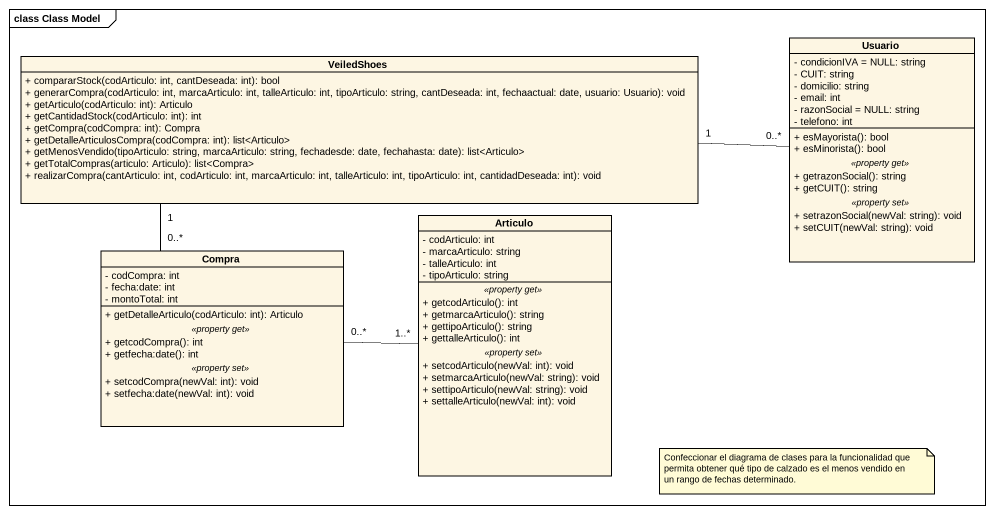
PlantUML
@startuml
mainframe class Class Model
hide circle
hide empty members
skinparam classAttributeIconSize 0
class Usuario {
  - condicionIVA = NULL: string
  - CUIT: string
  - domicilio: string
  - email: int
  - razonSocial = NULL: string
  - telefono: int
  --
  + esMayorista(): bool
  + esMinorista(): bool
  .. <<property get>> ..
  + getrazonSocial(): string
  + getCUIT(): string
  .. <<property set>> ..
  + setrazonSocial(newVal: string): void
  + setCUIT(newVal: string): void
}
class VeiledShoes {
  + compararStock(codArticulo: int, cantDeseada: int): bool
  + generarCompra(codArticulo: int, marcaArticulo: int, talleArticulo: int, tipoArticulo: string, cantDeseada: int, fechaactual: date, usuario: Usuario): void
  + getArticulo(codArticulo: int): Articulo
  + getCantidadStock(codArticulo: int): int
  + getCompra(codCompra: int): Compra
  + getDetalleArticulosCompra(codCompra: int): list<Articulo>
  + getMenosVendido(tipoArticulo: string, marcaArticulo: string, fechadesde: date, fechahasta: date): list<Articulo>
  + getTotalCompras(articulo: Articulo): list<Compra>
  + realizarCompra(cantArticulo: int, codArticulo: int, marcaArticulo: int, talleArticulo: int, tipoArticulo: int, cantidadDeseada: int): void
}
class Articulo {
  - codArticulo: int
  - marcaArticulo: string
  - talleArticulo: int
  - tipoArticulo: string
  .. <<property get>> ..
  + getcodArticulo(): int
  + getmarcaArticulo(): string
  + gettipoArticulo(): string
  + gettalleArticulo(): int
  .. <<property set>> ..
  + setcodArticulo(newVal: int): void
  + setmarcaArticulo(newVal: string): void
  + settipoArticulo(newVal: string): void
  + settalleArticulo(newVal: int): void
}
class Compra {
  - codCompra: int
  - fecha:date: int
  - montoTotal: int
  --
  + getDetalleArticulo(codArticulo: int): Articulo
  .. <<property get>> ..
  + getcodCompra(): int
  + getfecha:date(): int
  .. <<property set>> ..
  + setcodCompra(newVal: int): void
  + setfecha:date(newVal: int): void
}
VeiledShoes "1" -right- "0..*" Usuario
VeiledShoes "1" -- "0..*" Compra
Compra "0..*" -right- "1..*" Articulo
note as N1
  Confeccionar el diagrama de clases para la funcionalidad que permita obtener qué tipo de calzado es el menos vendido en un rango de fechas determinado.
end note
@enduml
